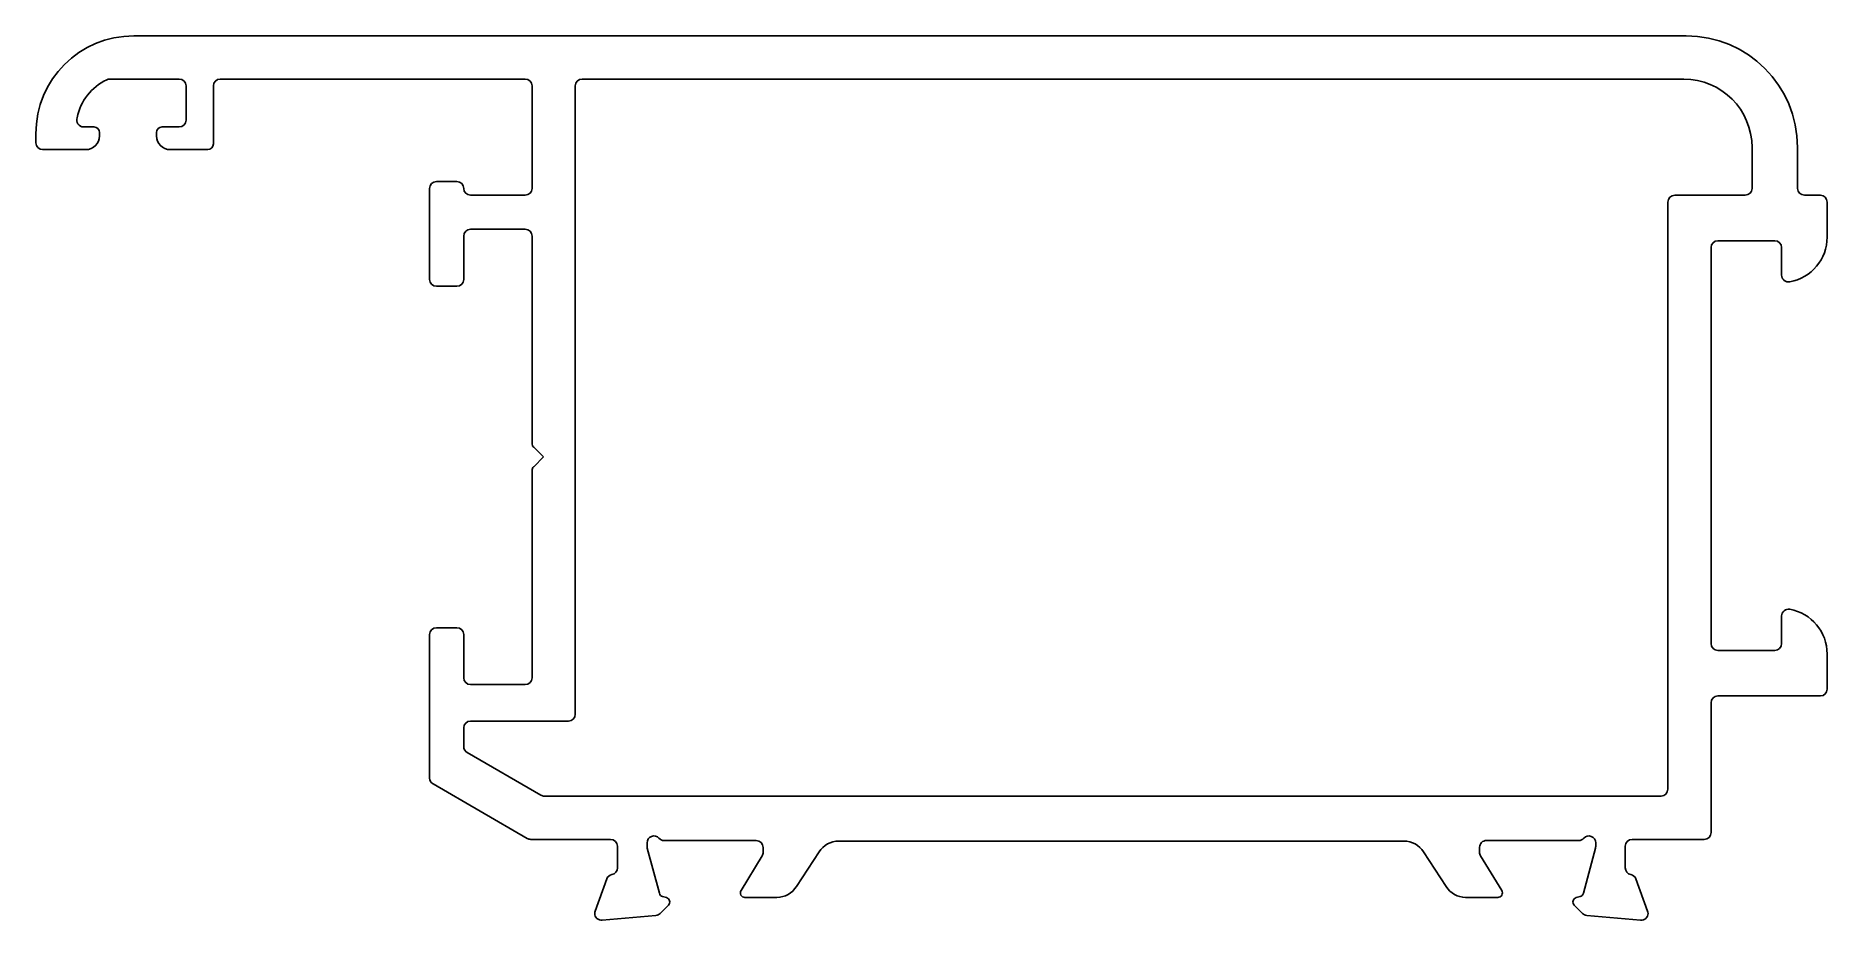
# Model space of a CAD drawing. Extents: x 630.5 to 709.2, y 775.9 to 814.8.
import ezdxf

# ---------------------------------------------------------------- set-up
doc = ezdxf.new("R2010")
doc.units = 0
doc.layers.get('0').update_dxf_attribs({"linetype": 'CONTINUOUS'})

msp = doc.modelspace()

# ---------------------------------------------------------------- linework, layer by layer
for p, q in [((634.813, 814.799), (703.011, 814.799)), ((636.813, 812.899), (633.765, 812.899)), ((637.113, 811.099), (637.113, 812.599)), ((638.313, 812.599), (638.313, 810.049)), ((652.013, 812.899), (638.613, 812.899)), ((652.313, 808.099), (652.313, 812.599)), ((654.213, 784.999), (654.213, 812.599)), ((654.513, 812.899), (702.911, 812.899)), ((632.607, 810.799), (633.063, 810.799)), ((636.063, 810.799), (636.813, 810.799)), ((630.513, 810.099), (630.513, 810.499)), ((633.313, 810.549), (633.313, 810.399)), ((635.813, 810.399), (635.813, 810.549)), ((705.911, 809.899), (705.911, 808.099)), ((707.911, 808.099), (707.911, 809.899)), ((632.713, 809.799), (630.813, 809.799)), ((638.063, 809.799), (636.413, 809.799)), ((648.113, 808.399), (649.013, 808.399)), ((647.813, 804.099), (647.813, 808.099)), ((649.613, 807.799), (652.013, 807.799)), ((702.213, 807.499), (702.213, 781.699)), ((705.611, 807.799), (702.513, 807.799)), ((708.913, 807.799), (708.211, 807.799)), ((709.213, 805.959), (709.213, 807.499)), ((649.313, 805.999), (649.313, 804.099)), ((652.013, 806.299), (649.613, 806.299)), ((652.313, 796.903), (652.313, 805.999)), ((704.113, 805.499), (704.113, 788.099)), ((704.413, 805.799), (706.913, 805.799)), ((707.213, 805.499), (707.213, 804.286)), ((649.013, 803.799), (648.113, 803.799)), ((652.813, 796.299), (652.386, 796.726)), ((652.313, 786.599), (652.313, 795.696)), ((652.386, 795.872), (652.813, 796.299)), ((648.113, 788.799), (649.013, 788.799)), ((707.213, 789.313), (707.213, 788.099)), ((647.813, 788.499), (647.813, 782.192)), ((649.313, 788.499), (649.313, 786.599)), ((706.913, 787.799), (704.413, 787.799)), ((709.213, 786.099), (709.213, 787.639)), ((649.613, 786.299), (652.013, 786.299)), ((704.113, 785.499), (704.113, 779.799)), ((704.413, 785.799), (708.913, 785.799)), ((649.613, 784.699), (653.913, 784.699)), ((649.313, 783.569), (649.313, 784.399)), ((652.702, 781.439), (649.463, 783.31)), ((652.106, 779.539), (647.963, 781.932)), ((701.913, 781.399), (652.852, 781.399)), ((655.766, 779.499), (652.256, 779.499)), ((656.066, 778.249), (656.066, 779.199)), ((657.366, 779.349), (657.366, 779.189)), ((662.166, 779.449), (658.113, 779.449)), ((662.466, 778.928), (662.466, 779.149)), ((665.782, 779.424), (690.62, 779.424)), ((693.942, 779.149), (693.942, 778.928)), ((698.295, 779.449), (694.242, 779.449)), ((699.042, 779.189), (699.042, 779.349)), ((700.342, 778.249), (700.342, 779.199)), ((703.813, 779.499), (700.642, 779.499)), ((657.376, 779.111), (657.907, 777.129)), ((661.495, 777.253), (662.422, 778.772)), ((664.928, 778.945), (663.926, 777.428)), ((692.475, 777.428), (691.473, 778.945)), ((693.986, 778.772), (694.913, 777.253)), ((698.501, 777.129), (699.032, 779.111)), ((655.083, 776.35), (655.598, 777.763)), ((700.811, 777.763), (701.325, 776.35)), ((658.049, 776.988), (658.218, 776.942)), ((663.072, 776.949), (661.666, 776.949)), ((694.742, 776.949), (693.329, 776.949)), ((698.191, 776.942), (698.36, 776.988)), ((657.758, 776.157), (655.392, 775.95)), ((658.307, 776.608), (657.944, 776.244)), ((698.465, 776.244), (698.101, 776.608)), ((701.016, 775.95), (698.651, 776.157))]:
    msp.add_line(p, q)
for centre, radius, start, end in [((634.813, 810.499), 4.3, 90, 180), ((703.011, 809.899), 4.9, 0, 90), ((634.629, 810.74), 2.35, 115.11369, 168.66901), ((633.765, 812.599), 0.3, 90, 116.5084), ((636.813, 812.599), 0.3, 0, 90), ((638.613, 812.599), 0.3, 90, 180), ((652.013, 812.599), 0.3, 360, 90), ((654.513, 812.599), 0.3, 90, 180), ((702.911, 809.899), 3, 0, 90), ((632.607, 811.099), 0.3, 160.06813, 270), ((633.063, 810.549), 0.25, 0, 90), ((636.063, 810.549), 0.25, 90, 180), ((636.813, 811.099), 0.3, 270, 360), ((630.813, 810.099), 0.3, 180, 270), ((632.713, 810.399), 0.6, 270, 0), ((636.413, 810.399), 0.6, 180, 270), ((638.063, 810.049), 0.25, 270, 360), ((648.113, 808.099), 0.3, 90, 180), ((649.013, 808.099), 0.3, 0, 90), ((649.613, 808.099), 0.3, 180, 270), ((652.013, 808.099), 0.3, 270, 360), ((702.513, 807.499), 0.3, 90, 180), ((705.611, 808.099), 0.3, 270, 0), ((708.211, 808.099), 0.3, 180, 270), ((708.913, 807.499), 0.3, 0, 90), ((649.613, 805.999), 0.3, 90, 180), ((652.013, 805.999), 0.3, 360, 90), ((707.213, 805.959), 2, 280.16425, 0), ((704.413, 805.499), 0.3, 90, 180), ((706.913, 805.499), 0.3, 0, 90), ((648.113, 804.099), 0.3, 180, 270), ((649.013, 804.099), 0.3, 270, 0), ((707.513, 804.286), 0.3, 180, 280.16425), ((652.563, 796.903), 0.25, 180, 225), ((652.563, 795.696), 0.25, 135, 180), ((707.513, 789.313), 0.3, 79.83575, 180), ((707.213, 787.639), 2, 0, 79.83575), ((648.113, 788.499), 0.3, 90, 180), ((649.013, 788.499), 0.3, 360, 90), ((704.413, 788.099), 0.3, 180, 270), ((706.913, 788.099), 0.3, 270, 0), ((649.613, 786.599), 0.3, 180, 270), ((652.013, 786.599), 0.3, 270, 0), ((704.413, 785.499), 0.3, 90, 180), ((708.913, 786.099), 0.3, 270, 0), ((649.613, 784.399), 0.3, 90, 180), ((653.913, 784.999), 0.3, 270, 0), ((649.613, 783.569), 0.3, 180, 240), ((648.113, 782.192), 0.3, 180, 240), ((701.913, 781.699), 0.3, 270, 0), ((652.852, 781.699), 0.3, 240, 270), ((652.256, 779.799), 0.3, 240, 270), ((655.766, 779.199), 0.3, 0, 90), ((657.666, 779.349), 0.3, 41.81031, 180), ((657.666, 779.189), 0.3, 180, 195), ((658.113, 779.749), 0.3, 221.81031, 270), ((662.166, 779.149), 0.3, 360, 90), ((665.782, 778.424), 1, 90, 148.6), ((690.62, 778.424), 1, 31.4, 90), ((694.242, 779.15), 0.299, 89.9014, 180.0986), ((698.295, 779.749), 0.3, 270, 318.18969), ((698.742, 779.349), 0.3, 360, 138.18969), ((698.742, 779.189), 0.3, 345, 360), ((700.642, 779.199), 0.3, 90, 180), ((703.813, 779.799), 0.3, 270, 360), ((662.166, 778.928), 0.3, 328.60449, 360), ((694.242, 778.928), 0.3, 180, 211.39551), ((655.88, 777.66), 0.3, 100.90428, 160), ((655.766, 778.249), 0.3, 280.90428, 0), ((700.642, 778.249), 0.3, 180, 259.09572), ((700.529, 777.66), 0.3, 20, 79.09572), ((658.101, 777.181), 0.2, 195, 255), ((658.166, 776.749), 0.2, 315, 75), ((661.666, 777.149), 0.2, 148.60449, 270), ((663.072, 777.949), 1, 270, 328.6), ((693.329, 777.949), 1, 211.4, 270), ((694.742, 777.149), 0.2, 270, 31.39551), ((698.242, 776.749), 0.2, 105, 225), ((698.308, 777.181), 0.2, 285, 345), ((655.347, 776.252), 0.281, 159.71969, 180.66397), ((655.366, 776.249), 0.3, 180, 275), ((657.732, 776.456), 0.3, 275, 315), ((698.677, 776.456), 0.3, 225, 265), ((701.042, 776.249), 0.3, 265, 360), ((701.061, 776.252), 0.281, 359.33603, 20.28031)]:
    msp.add_arc(centre, radius, start, end)

doc.saveas('drawing.dxf')
